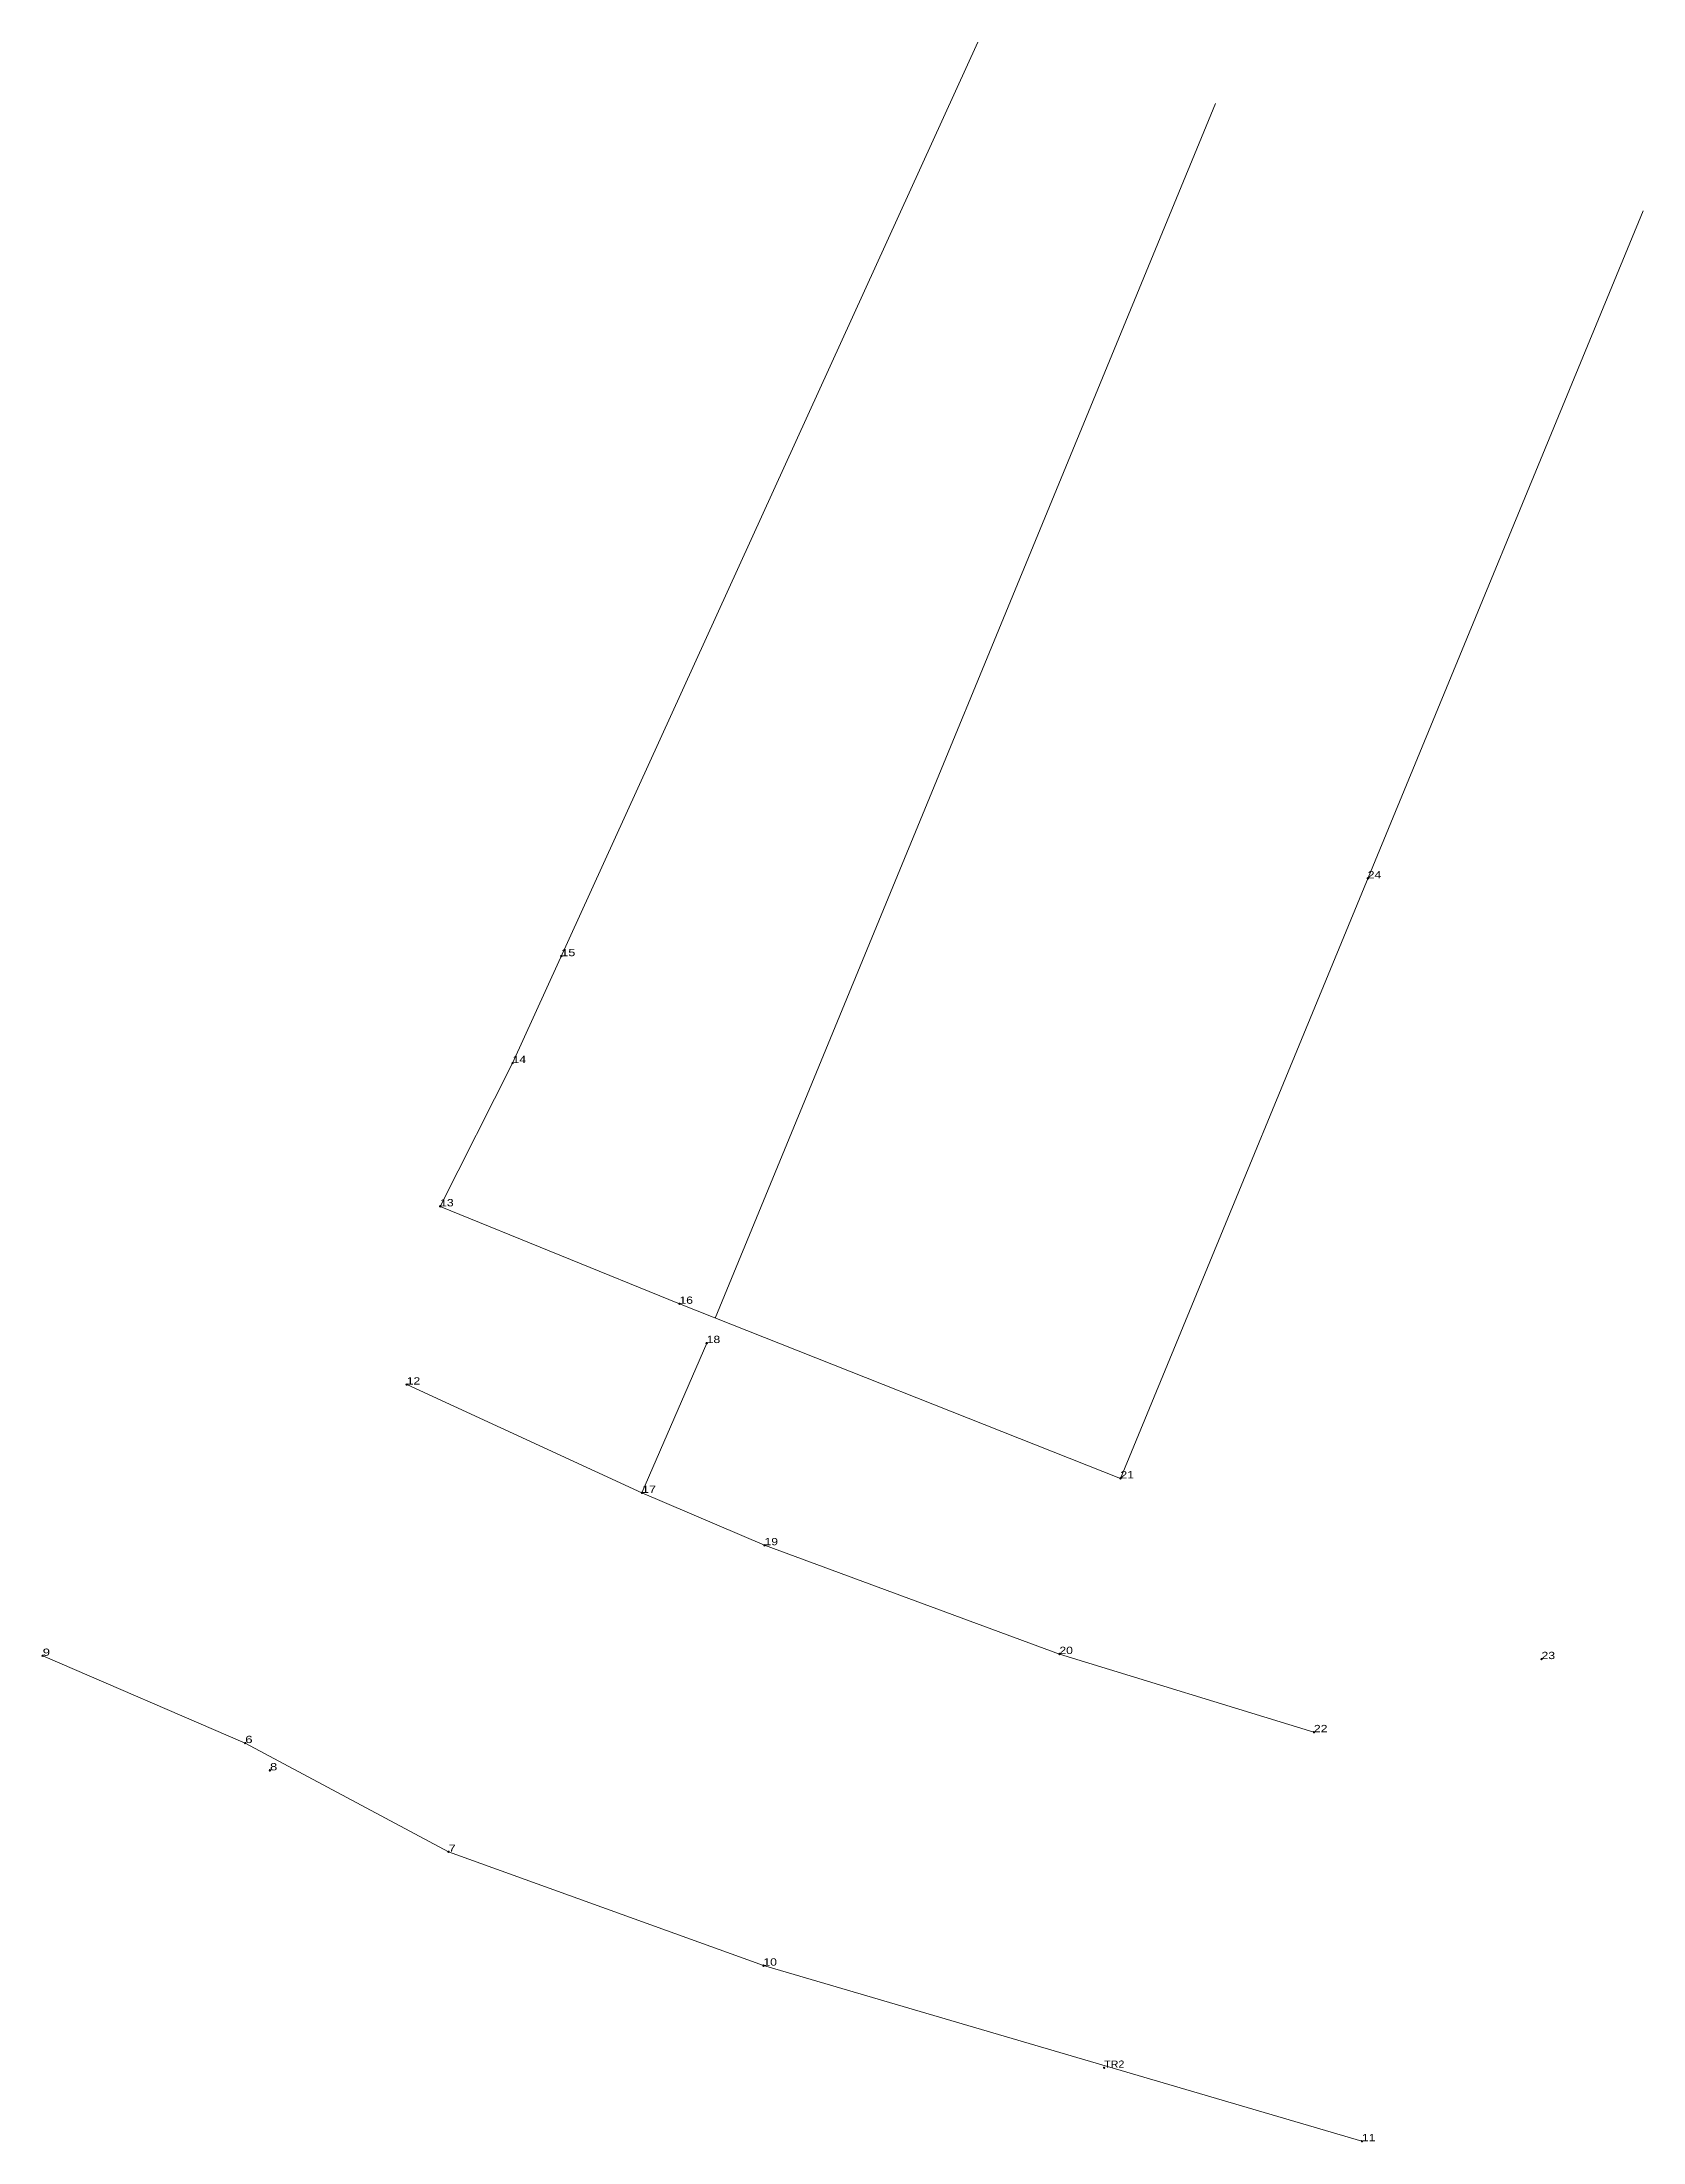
# Model space of a CAD drawing. Header units: metres. Extents: x 543830 to 550178, y 1834749 to 1838805.
# Drawn here: x 543830.3 to 543874.4, y 1834790.8 to 1834848.5 of the extents above.
import ezdxf

# ---------------------------------------------------------------- set-up
doc = ezdxf.new("R2010")
doc.units = ezdxf.units.M
doc.header["$LTSCALE"] = 0.08
doc.header["$PDMODE"] = 32
doc.header["$PDSIZE"] = 0.04
doc.layers.add('12', color=7, linetype='Continuous')
doc.layers.add('28', color=7, linetype='Continuous', lineweight=13)
doc.layers.add('7', color=7, linetype='Continuous', lineweight=13)

msp = doc.modelspace()

# ---------------------------------------------------------------- linework, layer by layer
at = {"layer": '28'}
for p, q in [((543848.84, 1834813.42), (543862.6, 1834846.82)), ((543859.99, 1834809.01), (543874.36, 1834843.87)), ((543846.83, 1834808.61), (543848.61, 1834812.73))]:
    msp.add_line(p, q, dxfattribs=at)
for points in [[(543841.28, 1834816.49), (543843.27, 1834820.43), (543856.07, 1834848.51)], [(543841.28, 1834816.49), (543847.86, 1834813.81), (543859.99, 1834809.01)], [(543840.36, 1834811.59), (543846.83, 1834808.61), (543850.2, 1834807.17), (543858.31, 1834804.18), (543865.31, 1834802.03)], [(543830.35, 1834804.13), (543835.92, 1834801.73), (543841.51, 1834798.74), (543850.17, 1834795.61), (543866.63, 1834790.78)]]:
    msp.add_lwpolyline(points, dxfattribs=at)
at = {"layer": '7'}
for p in [(543866.79, 1834825.51), (543844.61, 1834823.37), (543843.27, 1834820.43), (543841.28, 1834816.49), (543847.86, 1834813.81), (543848.61, 1834812.73), (543840.36, 1834811.59), (543859.99, 1834809.01), (543846.83, 1834808.61), (543850.2, 1834807.17), (543830.35, 1834804.13), (543858.31, 1834804.18), (543871.57, 1834804.04), (543865.31, 1834802.03), (543835.92, 1834801.73), (543836.6, 1834800.98), (543841.51, 1834798.74), (543850.17, 1834795.61), (543859.54, 1834792.8), (543866.63, 1834790.78)]:
    msp.add_point(p, dxfattribs=at)

# ---------------------------------------------------------------- texts
at = {"layer": '12'}
for s, width, p in [('24', 1.25, (543866.79, 1834825.51)), ('15', 1.3, (543844.61, 1834823.37)), ('14', 1.25, (543843.27, 1834820.43)), ('13', 1.25, (543841.28, 1834816.49)), ('16', 1.25, (543847.86, 1834813.81)), ('18', 1.25, (543848.61, 1834812.73)), ('12', 1.25, (543840.36, 1834811.59)), ('17', 1.3, (543846.83, 1834808.61)), ('21', 1.25, (543859.99, 1834809.01)), ('19', 1.25, (543850.2, 1834807.17)), ('9', 1.35, (543830.35, 1834804.13)), ('20', 1.25, (543858.31, 1834804.18)), ('23', 1.25, (543871.57, 1834804.04)), ('6', 1.35, (543835.92, 1834801.73)), ('22', 1.25, (543865.31, 1834802.03)), ('8', 1.35, (543836.6, 1834800.98)), ('7', 1.35, (543841.51, 1834798.74)), ('10', 1.25, (543850.17, 1834795.61)), ('TR2', 1.1, (543859.54, 1834792.8)), ('11', 1.25, (543866.63, 1834790.78))]:
    msp.add_text(s, height=0.2, dxfattribs=dict(at, width=width)).set_placement(p)

doc.saveas('drawing.dxf')
